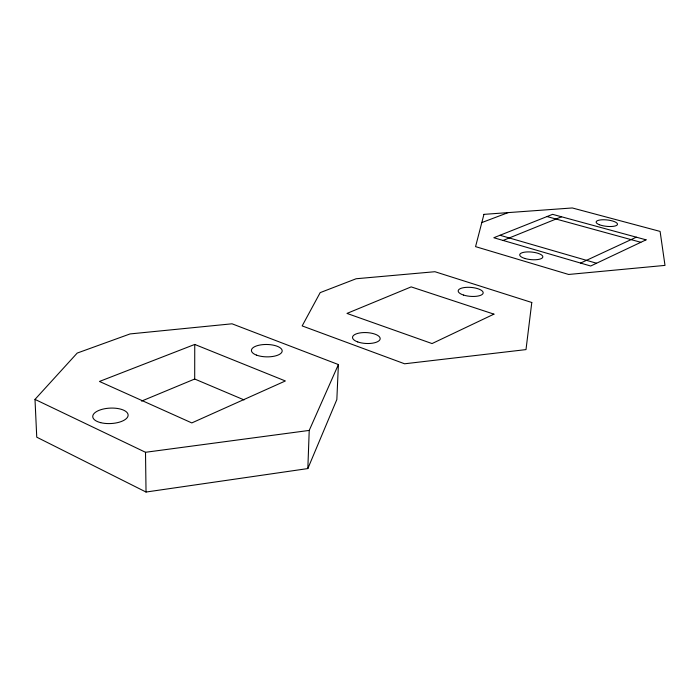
<?xml version="1.0" encoding="UTF-8"?>
<svg xmlns="http://www.w3.org/2000/svg" width="700" height="700" viewBox="0 0 700 700"><rect width="100%" height="100%" fill="white"/><g stroke="black" fill="none" stroke-linecap="round" stroke-linejoin="round"><path stroke-width="1.05" d="M244.046 399.901L194.696 379.024L194.749 344.435L99.461 381.456L191.809 422.922L285.364 380.966L194.749 344.435M307.834 468.571L309.225 430.412L338.398 364.56L232.032 323.803L130.077 333.926L77.192 353.08L35 399.394L36.75 437.185L146.037 492.039L307.834 468.571L336.84 399.56L338.398 364.56M580.58 263.069L636.344 237.178M141.558 401.1L194.696 379.024M503.099 240.45L561.566 216.79M481.801 222.574L508.148 212.607M35 399.394L145.504 452.287L309.225 430.412M547.015 216.554L640.841 242.296M500.01 235.27L596.549 263.244M145.504 452.287L146.037 492.039M531.79 302.488L525.997 349.598L404.6 363.79L302.164 325.911L320.18 292.626L356.142 278.749L434.928 271.714L531.79 302.488M483.936 214.366L475.562 246.636L568.645 274.461L665 265.396L660.1 231.411L572.294 207.961L483.936 214.366M493.946 314.142L432.04 343.569L346.973 313.416L411.171 286.886L493.946 314.142M646.065 239.829L590.686 266.017L493.806 237.737L552.571 214.34L646.065 239.829M599.384 224.718A10.736 3.203 6.2 0 0 617.181 224.954A10.736 3.203 6.2 0 0 603.907 219.756A10.736 3.203 6.2 0 0 599.384 224.718M525.149 258.554A11.602 3.797 5.4 0 0 542.832 256.953A11.602 3.797 5.4 0 0 525.875 252.009A11.602 3.797 5.4 0 0 525.149 258.554M463.601 295.076A12.539 4.48 4.7 0 0 483.149 293.108A12.539 4.48 4.7 0 0 465.29 287.438A12.539 4.48 4.7 0 0 463.601 295.076M357.744 341.933A13.834 5.442 2.9 0 0 380.021 339.439A13.834 5.442 2.9 0 0 361.305 332.745A13.834 5.442 2.9 0 0 357.744 341.933M100.695 422.66A17.71 7.726 -2.7 0 0 128.091 415.634A17.71 7.726 -2.7 0 0 102.515 409.22A17.71 7.726 -2.7 0 0 100.695 422.66M256.428 355.092A15.382 6.195 1 0 0 281.82 352.223A15.382 6.195 1 0 0 262.168 344.697A15.382 6.195 1 0 0 256.428 355.092"/></g></svg>
